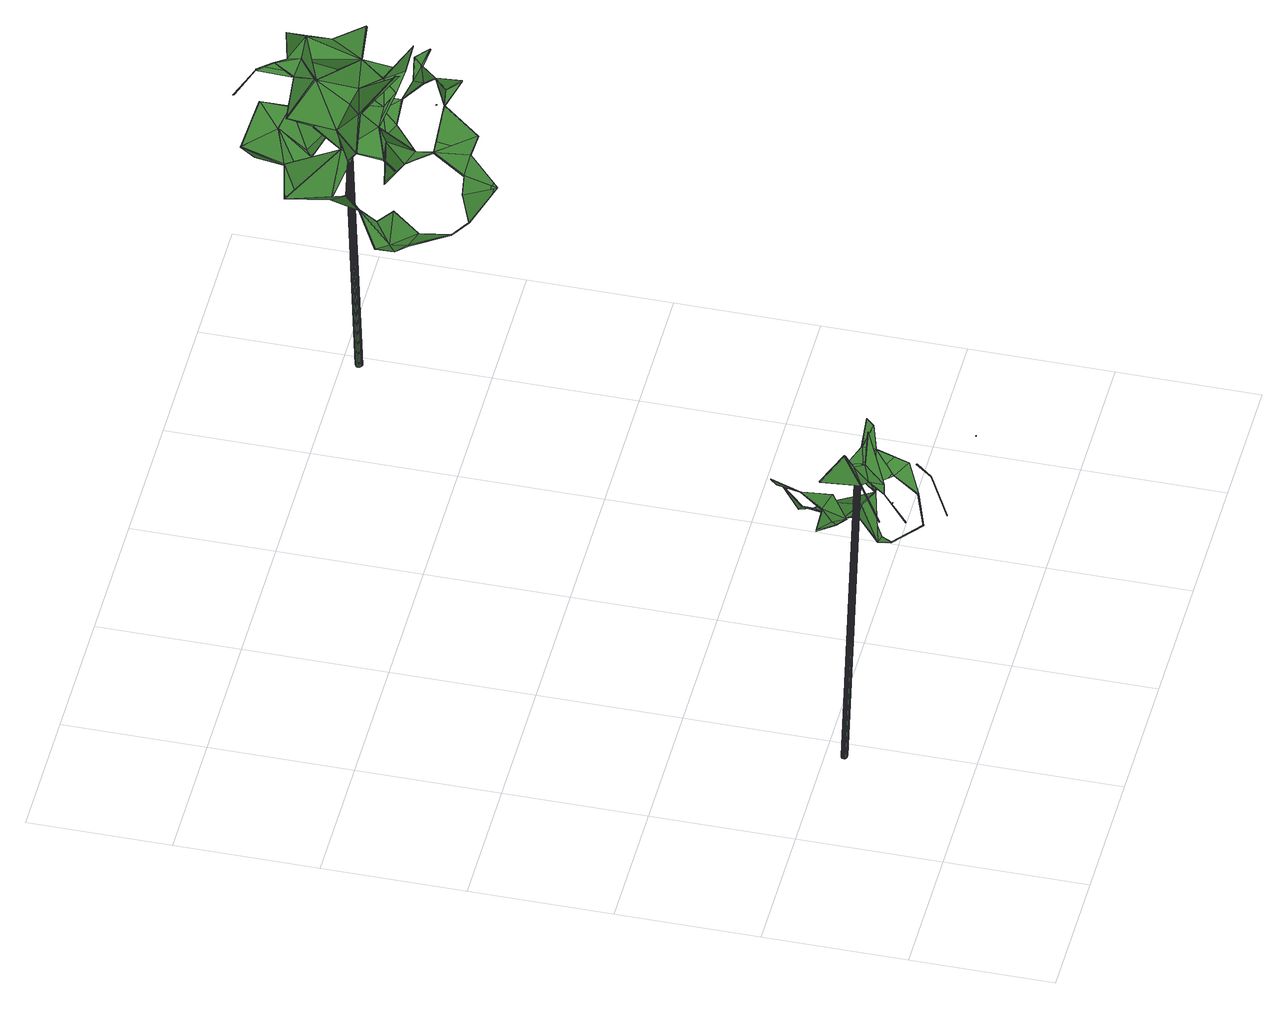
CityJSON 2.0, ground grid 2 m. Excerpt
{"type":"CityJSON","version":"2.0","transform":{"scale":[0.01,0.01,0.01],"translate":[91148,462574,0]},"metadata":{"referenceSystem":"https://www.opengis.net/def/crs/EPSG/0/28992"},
"CityObjects":{
"tree1":{"type":"SolitaryVegetationObject","attributes":{"gtid":85,"crown_width_m":2.6,"crown_median_z":4.97,"trunk_H_m":4.77,"trunk_DBH_m":0.0853,"trunk_radius_m":0.0427,"trunk_base_height_m":0.2,"original_gtid":"87"},"geometry":[{"type":"MultiSurface","lod":"3","boundaries":[[[0,1,2]],[[3,4,5]],[[5,4,6]],[[7,8,9]],[[10,11,12]],[[13,14,0]],[[1,0,14]],[[2,15,16]],[[17,18,19]],[[20,18,21]],[[22,20,23]],[[20,18,23]],[[24,25,18]],[[18,25,23]],[[26,27,28]],[[19,18,20]],[[29,30,31]],[[32,33,34]],[[35,36,37]],[[38,11,10]],[[39,11,38]],[[40,41,42]],[[43,44,45]],[[2,1,15]],[[3,6,4]],[[20,21,19]],[[29,27,30]],[[28,46,47]],[[48,26,49]],[[41,50,42]],[[43,45,51]],[[52,28,47]],[[43,51,25]],[[18,20,22]],[[22,23,51]],[[16,1,14]],[[53,44,35]],[[54,40,39]],[[55,19,21]],[[55,21,15]],[[56,57,58]],[[7,50,41]],[[30,50,7]],[[30,46,28]],[[2,16,12]],[[53,45,44]],[[56,3,5]],[[31,28,27]],[[59,60,61]],[[59,61,62]],[[63,64,65]],[[31,27,29]],[[27,46,30]],[[58,57,66]],[[28,31,30]],[[45,53,51]],[[24,67,13]],[[6,68,57]],[[6,69,68]],[[70,26,48]],[[71,33,32]],[[33,71,34]],[[26,52,72]],[[61,72,52]],[[25,44,43]],[[3,56,6]],[[73,66,68]],[[25,24,74]],[[75,76,77]],[[59,62,78]],[[73,79,56]],[[15,1,55]],[[69,6,56]],[[9,50,7]],[[80,49,72]],[[63,81,82]],[[47,48,62]],[[80,72,60]],[[10,16,14]],[[12,16,10]],[[34,71,32]],[[66,83,84]],[[62,52,47]],[[24,13,37]],[[67,85,86]],[[70,48,47]],[[69,87,64]],[[88,87,69]],[[74,44,25]],[[48,49,80]],[[51,23,25]],[[86,89,13]],[[9,42,50]],[[29,7,50]],[[57,5,6]],[[56,5,57]],[[76,75,90]],[[26,72,49]],[[64,87,65]],[[29,30,7]],[[88,81,91]],[[18,17,21]],[[91,65,87]],[[92,93,94]],[[95,93,92]],[[78,80,59]],[[78,48,80]],[[55,1,96]],[[52,62,61]],[[40,95,13]],[[74,37,36]],[[24,37,74]],[[37,92,85]],[[37,85,35]],[[92,54,85]],[[86,38,10]],[[77,97,75]],[[75,97,98]],[[99,75,98]],[[100,64,101]],[[35,102,53]],[[85,102,35]],[[15,96,16]],[[70,46,27]],[[70,47,46]],[[68,66,57]],[[26,28,52]],[[15,21,96]],[[82,64,63]],[[96,1,16]],[[64,79,73]],[[41,40,94]],[[92,94,40]],[[92,40,54]],[[85,67,102]],[[11,40,103]],[[26,70,27]],[[29,50,30]],[[68,69,64]],[[91,87,88]],[[36,44,74]],[[36,35,44]],[[96,21,17]],[[18,22,67]],[[55,96,17]],[[17,19,55]],[[18,67,24]],[[22,53,102]],[[22,102,67]],[[53,22,51]],[[86,13,67]],[[103,13,10]],[[54,38,85]],[[62,48,78]],[[97,99,98]],[[73,68,64]],[[63,91,81]],[[86,85,38]],[[92,37,95]],[[13,95,37]],[[11,103,10]],[[93,8,94]],[[99,77,75]],[[97,77,99]],[[41,94,8]],[[41,8,7]],[[88,104,81]],[[69,104,88]],[[104,64,82]],[[56,58,73]],[[66,73,58]],[[9,8,93]],[[82,81,104]],[[61,60,72]],[[60,59,80]],[[65,64,100]],[[12,10,2]],[[100,101,65]],[[64,65,101]],[[105,106,107]],[[89,14,13]],[[103,40,13]],[[10,14,89]],[[10,89,86]],[[40,11,39]],[[9,93,108]],[[38,54,39]],[[42,9,108]],[[95,108,93]],[[95,40,108]],[[42,108,40]],[[13,0,10]],[[56,79,69]],[[63,65,91]],[[104,79,64]],[[104,69,79]],[[2,10,0]],[[109,110,111]],[[109,111,112]],[[112,111,113]],[[112,113,114]],[[111,110,115]],[[111,115,113]],[[113,115,116]],[[113,116,114]],[[115,110,117]],[[115,117,116]],[[116,117,118]],[[116,118,114]],[[117,110,119]],[[117,119,118]],[[118,119,120]],[[118,120,114]],[[119,110,121]],[[119,121,120]],[[120,121,122]],[[120,122,114]],[[121,110,123]],[[121,123,122]],[[122,123,124]],[[122,124,114]],[[123,110,125]],[[123,125,124]],[[124,125,126]],[[124,126,114]],[[125,110,127]],[[125,127,126]],[[126,127,128]],[[126,128,114]],[[127,110,129]],[[127,129,128]],[[128,129,130]],[[128,130,114]],[[129,110,131]],[[129,131,130]],[[130,131,132]],[[130,132,114]],[[131,110,133]],[[131,133,132]],[[132,133,134]],[[132,134,114]],[[133,110,135]],[[133,135,134]],[[134,135,136]],[[134,136,114]],[[135,110,137]],[[135,137,136]],[[136,137,138]],[[136,138,114]],[[137,110,139]],[[137,139,138]],[[138,139,140]],[[138,140,114]],[[139,110,141]],[[139,141,140]],[[140,141,142]],[[140,142,114]],[[141,110,143]],[[141,143,142]],[[142,143,144]],[[142,144,114]],[[143,110,145]],[[143,145,144]],[[144,145,146]],[[144,146,114]],[[145,110,147]],[[145,147,146]],[[146,147,148]],[[146,148,114]],[[147,110,149]],[[147,149,148]],[[148,149,150]],[[148,150,114]],[[149,110,151]],[[149,151,150]],[[150,151,152]],[[150,152,114]],[[151,110,153]],[[151,153,152]],[[152,153,154]],[[152,154,114]],[[153,110,155]],[[153,155,154]],[[154,155,156]],[[154,156,114]],[[155,110,157]],[[155,157,156]],[[156,157,158]],[[156,158,114]],[[157,110,109]],[[157,109,158]],[[158,109,112]],[[158,112,114]]]}]},
"tree2":{"type":"SolitaryVegetationObject","attributes":{"gtid":87,"crown_width_m":3.02,"crown_median_z":4.49,"trunk_H_m":4.19,"trunk_DBH_m":0.092,"trunk_radius_m":0.046,"trunk_base_height_m":0.3,"original_gtid":"89"},"geometry":[{"type":"MultiSurface","lod":"3","boundaries":[[[159,160,161]],[[162,160,163]],[[164,163,160]],[[165,166,167]],[[168,169,170]],[[169,171,170]],[[172,173,174]],[[172,174,175]],[[176,170,177]],[[178,177,179]],[[179,180,181]],[[182,183,184]],[[185,186,187]],[[188,189,190]],[[191,192,193]],[[194,192,191]],[[195,196,197]],[[198,199,200]],[[162,201,202]],[[203,204,205]],[[206,207,208]],[[209,190,210]],[[209,210,211]],[[212,208,207]],[[164,160,162]],[[213,214,215]],[[216,214,213]],[[175,217,218]],[[219,220,221]],[[222,223,224]],[[225,226,227]],[[228,227,226]],[[209,188,190]],[[175,221,217]],[[208,212,229]],[[229,212,230]],[[211,186,185]],[[231,232,233]],[[234,235,236]],[[237,211,238]],[[198,239,240]],[[241,209,237]],[[223,242,243]],[[204,244,171]],[[245,246,183]],[[225,247,248]],[[216,249,214]],[[250,232,231]],[[197,251,252]],[[206,253,254]],[[206,183,253]],[[255,224,243]],[[256,257,216]],[[233,258,259]],[[184,260,261]],[[209,211,237]],[[227,247,225]],[[218,262,175]],[[172,175,262]],[[263,264,265]],[[226,225,266]],[[220,219,267]],[[242,264,263]],[[268,240,239]],[[268,239,247]],[[264,267,265]],[[260,184,183]],[[237,231,241]],[[220,267,223]],[[242,223,267]],[[175,269,221]],[[270,165,167]],[[270,167,173]],[[161,160,162]],[[221,220,217]],[[242,267,264]],[[216,257,249]],[[256,271,272]],[[273,274,275]],[[211,210,186]],[[276,277,167]],[[276,270,277]],[[278,279,245]],[[235,280,281]],[[226,187,228]],[[258,232,250]],[[228,282,283]],[[284,166,285]],[[271,213,286]],[[198,200,287]],[[169,286,288]],[[256,216,213]],[[266,225,248]],[[271,256,213]],[[289,175,174]],[[213,215,286]],[[290,291,292]],[[293,294,295]],[[243,296,255]],[[174,297,298]],[[200,275,274]],[[299,266,300]],[[205,187,203]],[[301,302,164]],[[205,288,303]],[[182,253,183]],[[304,277,305]],[[250,231,237]],[[227,268,247]],[[306,307,265]],[[210,190,189]],[[308,300,309]],[[200,199,275]],[[310,168,170]],[[162,311,201]],[[312,201,311]],[[232,313,233]],[[291,207,206]],[[303,284,214]],[[214,284,215]],[[186,196,187]],[[172,304,305]],[[284,285,215]],[[183,246,260]],[[253,230,212]],[[179,181,314]],[[181,180,314]],[[283,308,309]],[[172,305,173]],[[221,269,219]],[[300,239,198]],[[226,266,315]],[[205,303,272]],[[305,277,270]],[[294,163,316]],[[317,313,280]],[[318,319,195]],[[284,320,166]],[[321,322,197]],[[281,280,313]],[[186,323,196]],[[270,215,165]],[[262,289,298]],[[298,304,262]],[[304,172,262]],[[289,174,298]],[[193,194,191]],[[316,309,324]],[[229,194,293]],[[229,230,194]],[[178,325,326]],[[240,268,327]],[[243,224,223]],[[267,219,306]],[[267,306,265]],[[328,223,222]],[[315,266,329]],[[299,329,266]],[[279,159,161]],[[163,294,293]],[[185,187,226]],[[270,320,215]],[[187,282,228]],[[176,282,187]],[[315,185,226]],[[274,273,330]],[[201,331,202]],[[176,177,178]],[[163,197,322]],[[163,322,162]],[[236,332,234]],[[333,175,289]],[[317,280,234]],[[270,173,305]],[[164,196,202]],[[162,196,164]],[[327,268,228]],[[197,252,195]],[[285,165,215]],[[222,307,328]],[[313,232,281]],[[228,268,227]],[[245,334,246]],[[335,304,298]],[[298,336,335]],[[337,336,298]],[[338,261,246]],[[260,246,261]],[[241,162,209]],[[310,187,168]],[[185,315,329]],[[245,229,295]],[[208,229,245]],[[290,339,296]],[[159,340,341]],[[301,340,159]],[[283,309,273]],[[341,312,342]],[[169,288,205]],[[178,343,325]],[[344,198,324]],[[333,289,345]],[[212,346,253]],[[347,259,348]],[[233,259,347]],[[185,238,211]],[[346,287,291]],[[346,291,253]],[[228,275,327]],[[249,257,349]],[[205,204,171]],[[339,350,307]],[[265,307,350]],[[351,274,330]],[[352,319,318]],[[195,238,185]],[[329,195,185]],[[254,291,206]],[[291,254,253]],[[291,287,292]],[[279,302,301]],[[265,350,263]],[[237,238,250]],[[353,354,355]],[[178,356,343]],[[262,345,289]],[[357,269,217]],[[164,325,163]],[[295,356,358]],[[290,207,291]],[[290,346,207]],[[196,162,197]],[[188,209,162]],[[201,312,340]],[[276,320,270]],[[276,166,320]],[[202,323,210]],[[347,321,241]],[[344,324,300]],[[275,240,327]],[[220,223,357]],[[248,247,239]],[[294,324,295]],[[176,359,282]],[[178,359,176]],[[300,198,344]],[[360,177,170]],[[279,301,159]],[[177,360,335]],[[266,239,300]],[[248,239,266]],[[228,283,275]],[[273,275,283]],[[345,218,333]],[[218,345,262]],[[189,361,210]],[[241,197,162]],[[321,197,241]],[[355,362,353]],[[355,354,362]],[[362,354,353]],[[363,364,296]],[[363,296,243]],[[272,349,256]],[[177,180,179]],[[365,302,278]],[[326,244,359]],[[174,173,297]],[[299,318,195]],[[272,303,214]],[[258,194,348]],[[366,367,358]],[[240,275,199]],[[179,314,336]],[[333,269,175]],[[292,339,290]],[[258,317,232]],[[346,290,287]],[[195,329,299]],[[165,285,166]],[[290,296,351]],[[295,358,278]],[[306,328,307]],[[161,321,368]],[[231,233,347]],[[328,357,223]],[[196,323,202]],[[194,230,192]],[[339,364,350]],[[339,292,364]],[[359,204,203]],[[201,340,331]],[[187,310,176]],[[356,295,330]],[[336,337,178]],[[203,196,369]],[[203,187,196]],[[369,359,203]],[[282,359,369]],[[183,206,245]],[[176,310,170]],[[311,162,160]],[[331,301,164]],[[249,349,214]],[[343,356,330]],[[316,324,294]],[[186,210,323]],[[200,296,364]],[[357,219,269]],[[317,281,232]],[[235,234,280]],[[234,332,317]],[[245,295,278]],[[256,349,257]],[[288,320,284]],[[352,369,319]],[[195,319,196]],[[369,196,319]],[[210,361,202]],[[243,370,363]],[[242,370,243]],[[188,202,361]],[[162,202,188]],[[341,340,312]],[[197,163,371]],[[161,368,182]],[[312,159,341]],[[274,351,200]],[[351,198,287]],[[368,321,230]],[[368,230,182]],[[272,214,349]],[[359,244,204]],[[366,358,372]],[[178,326,359]],[[194,193,348]],[[170,171,360]],[[326,337,360]],[[244,360,171]],[[244,326,360]],[[372,358,356]],[[236,235,332]],[[281,332,235]],[[163,343,316]],[[325,316,343]],[[325,343,163]],[[372,373,366]],[[372,367,373]],[[366,373,367]],[[295,229,293]],[[217,220,357]],[[347,348,321]],[[230,321,192]],[[184,261,338]],[[231,347,241]],[[335,360,304]],[[161,162,322]],[[255,222,224]],[[324,309,300]],[[182,338,161]],[[184,338,182]],[[161,322,321]],[[316,273,309]],[[369,283,282]],[[212,207,346]],[[164,202,331]],[[351,296,200]],[[182,230,253]],[[245,206,208]],[[198,351,324]],[[295,324,351]],[[177,374,180]],[[335,180,374]],[[218,269,333]],[[169,205,171]],[[205,168,187]],[[272,168,205]],[[272,271,168]],[[194,258,293]],[[168,271,169]],[[286,169,271]],[[331,340,301]],[[166,276,167]],[[326,302,337]],[[250,238,251]],[[197,250,251]],[[222,255,307]],[[339,307,255]],[[351,330,295]],[[361,189,188]],[[245,279,334]],[[258,250,371]],[[161,334,279]],[[338,334,161]],[[246,334,338]],[[284,303,288]],[[197,371,250]],[[339,255,296]],[[367,372,365]],[[356,365,372]],[[358,367,365]],[[358,365,278]],[[240,199,198]],[[298,277,337]],[[297,167,277]],[[297,277,298]],[[233,317,258]],[[348,192,321]],[[351,287,290]],[[292,287,364]],[[287,200,364]],[[350,363,263]],[[350,364,363]],[[348,193,192]],[[306,357,328]],[[219,357,306]],[[348,259,258]],[[233,313,317]],[[352,283,369]],[[288,286,320]],[[215,320,286]],[[238,195,252]],[[238,252,251]],[[279,278,302]],[[326,325,302]],[[325,164,302]],[[178,302,356]],[[365,356,302]],[[335,374,177]],[[337,302,178]],[[308,283,318]],[[308,318,300]],[[300,318,299]],[[283,352,318]],[[167,297,173]],[[317,332,281]],[[360,277,304]],[[337,277,360]],[[335,314,180]],[[336,314,335]],[[217,269,218]],[[263,370,242]],[[363,370,263]],[[343,330,273]],[[316,343,273]],[[178,179,336]],[[159,312,311]],[[159,311,160]],[[163,293,371]],[[293,258,371]],[[375,376,377]],[[375,377,378]],[[378,377,379]],[[378,379,380]],[[377,376,381]],[[377,381,379]],[[379,381,382]],[[379,382,380]],[[381,376,383]],[[381,383,382]],[[382,383,384]],[[382,384,380]],[[383,376,385]],[[383,385,384]],[[384,385,386]],[[384,386,380]],[[385,376,387]],[[385,387,386]],[[386,387,388]],[[386,388,380]],[[387,376,389]],[[387,389,388]],[[388,389,390]],[[388,390,380]],[[389,376,391]],[[389,391,390]],[[390,391,392]],[[390,392,380]],[[391,376,393]],[[391,393,392]],[[392,393,394]],[[392,394,380]],[[393,376,395]],[[393,395,394]],[[394,395,396]],[[394,396,380]],[[395,376,397]],[[395,397,396]],[[396,397,398]],[[396,398,380]],[[397,376,399]],[[397,399,398]],[[398,399,400]],[[398,400,380]],[[399,376,401]],[[399,401,400]],[[400,401,402]],[[400,402,380]],[[401,376,403]],[[401,403,402]],[[402,403,404]],[[402,404,380]],[[403,376,405]],[[403,405,404]],[[404,405,406]],[[404,406,380]],[[405,376,407]],[[405,407,406]],[[406,407,408]],[[406,408,380]],[[407,376,409]],[[407,409,408]],[[408,409,410]],[[408,410,380]],[[409,376,411]],[[409,411,410]],[[410,411,412]],[[410,412,380]],[[411,376,413]],[[411,413,412]],[[412,413,414]],[[412,414,380]],[[413,376,415]],[[413,415,414]],[[414,415,416]],[[414,416,380]],[[415,376,417]],[[415,417,416]],[[416,417,418]],[[416,418,380]],[[417,376,419]],[[417,419,418]],[[418,419,420]],[[418,420,380]],[[419,376,421]],[[419,421,420]],[[420,421,422]],[[420,422,380]],[[421,376,423]],[[421,423,422]],[[422,423,424]],[[422,424,380]],[[423,376,375]],[[423,375,424]],[[424,375,378]],[[424,378,380]]]}]}
},
"vertices":[
[205,131,393],[206,118,386],[205,118,385],[191,147,587],[191,146,588],[191,146,587],[141,139,575],[163,257,497],[159,233,463],[157,233,463],[178,130,408],[185,159,442],[177,130,408],[223,148,411],[205,131,394],[252,85,381],[205,118,387],[290,102,400],[299,136,418],[291,102,400],[320,121,426],[291,101,400],[313,164,448],[313,164,447],[273,154,426],[308,169,448],[86,184,535],[111,219,537],[111,219,536],[132,265,532],[132,257,523],[131,265,532],[232,9,574],[231,9,573],[232,9,573],[259,192,462],[259,192,461],[239,148,439],[186,154,461],[185,155,461],[175,177,442],[157,228,470],[156,228,469],[339,183,475],[287,178,471],[339,183,476],[112,219,536],[114,177,536],[80,150,530],[61,165,538],[162,257,497],[338,173,466],[86,184,533],[287,177,472],[186,155,462],[252,86,381],[141,139,574],[126,109,558],[126,109,557],[55,158,538],[37,181,539],[61,165,536],[80,150,528],[62,182,604],[63,126,609],[62,126,609],[120,108,547],[273,153,426],[103,125,580],[113,148,594],[115,177,537],[232,10,573],[38,181,540],[103,126,580],[281,176,448],[197,62,520],[178,36,474],[198,62,520],[80,149,529],[112,148,594],[55,158,539],[63,183,604],[63,182,604],[102,74,520],[101,74,520],[239,148,440],[239,147,439],[81,152,640],[81,153,641],[223,147,411],[178,36,473],[80,153,640],[201,202,444],[181,219,446],[181,219,447],[201,202,442],[252,86,382],[243,93,496],[244,93,496],[244,92,496],[37,95,572],[38,95,572],[281,175,448],[187,159,442],[81,153,639],[158,105,499],[157,105,499],[158,105,500],[180,219,447],[179,175,20],[175,175,20],[179,176,20],[189,159,497],[189,160,497],[185,160,497],[179,177,20],[189,161,497],[178,178,20],[188,162,497],[177,179,20],[187,163,497],[176,179,20],[186,164,497],[175,179,20],[185,164,497],[174,179,20],[184,164,497],[173,179,20],[183,163,497],[172,178,20],[182,163,497],[171,177,20],[181,162,497],[171,176,20],[181,161,497],[171,175,20],[181,160,497],[171,174,20],[181,159,497],[171,173,20],[181,158,497],[172,172,20],[182,157,497],[173,171,20],[183,156,497],[174,171,20],[184,155,497],[175,171,20],[185,155,497],[176,171,20],[186,155,497],[177,171,20],[187,156,497],[178,172,20],[188,156,497],[179,173,20],[189,157,497],[179,174,20],[189,158,497],
[802,948,520],[803,949,520],[752,970,542],[826,983,527],[735,1000,517],[778,942,493],[866,856,478],[845,873,478],[829,871,464],[866,938,429],[866,937,430],[835,938,411],[835,938,412],[784,825,424],[808,820,439],[784,825,426],[748,780,408],[821,976,425],[809,946,412],[794,943,417],[773,940,362],[774,940,361],[773,940,360],[684,954,558],[684,952,558],[724,914,600],[785,1070,462],[836,1050,498],[853,987,441],[895,993,524],[895,993,523],[874,1011,519],[655,1046,557],[656,1045,557],[656,1046,558],[656,1046,557],[783,1070,462],[834,1018,495],[785,1055,548],[665,1051,405],[683,1039,398],[675,990,407],[834,926,512],[827,983,526],[852,987,442],[844,959,427],[865,938,431],[654,950,518],[656,962,500],[678,982,528],[853,1030,530],[864,1014,509],[846,1068,511],[678,983,528],[922,923,442],[922,924,444],[883,896,461],[949,918,450],[691,805,390],[737,825,394],[672,825,382],[672,825,380],[691,805,392],[715,914,368],[686,873,360],[714,914,367],[725,1125,430],[772,1103,413],[744,1105,399],[774,1046,397],[734,1000,517],[678,983,529],[781,1074,548],[759,1087,558],[759,1086,558],[716,1131,529],[716,1132,530],[716,1133,529],[844,1090,537],[844,1068,511],[713,1062,421],[684,1040,398],[814,1056,563],[657,906,358],[694,932,363],[809,946,414],[728,976,534],[732,911,592],[738,1108,404],[724,1124,430],[949,919,451],[781,1074,547],[802,1057,550],[836,1050,500],[652,950,518],[653,949,518],[694,932,364],[932,937,447],[950,919,450],[754,1059,542],[755,1059,543],[724,913,599],[733,910,592],[757,828,410],[632,919,371],[633,893,371],[632,893,372],[725,1124,431],[659,881,361],[738,1053,401],[691,806,391],[830,871,463],[896,930,436],[896,930,438],[740,1012,393],[713,1007,375],[712,1008,374],[830,872,464],[778,874,426],[760,945,472],[777,942,493],[729,1105,567],[730,1105,567],[802,1008,436],[761,1036,398],[883,897,462],[866,856,480],[885,912,446],[643,962,448],[884,913,447],[757,828,412],[645,962,448],[655,961,500],[644,961,448],[722,1025,490],[722,1025,488],[715,985,462],[665,949,407],[808,821,439],[777,874,426],[756,1081,444],[713,1062,423],[803,931,498],[760,944,471],[885,913,448],[778,874,424],[808,821,438],[659,881,363],[657,906,360],[738,1053,402],[738,1012,394],[844,959,426],[804,949,520],[816,911,573],[730,1105,568],[773,939,361],[771,1110,474],[742,970,447],[730,1105,566],[757,1080,444],[784,1070,462],[882,896,461],[744,1026,553],[744,1027,552],[835,1017,495],[716,986,462],[760,945,471],[795,942,418],[713,1026,385],[686,873,362],[771,1109,474],[741,969,447],[803,933,498],[717,1132,529],[737,825,396],[752,970,540],[767,911,407],[766,911,407],[780,899,420],[733,912,592],[664,948,407],[833,925,512],[815,911,573],[816,911,574],[742,969,447],[684,1039,399],[737,826,395],[654,962,500],[785,1056,549],[744,1028,554],[932,936,448],[632,919,372],[676,990,407],[774,1046,398],[762,866,525],[763,867,525],[762,867,525],[733,932,439],[673,825,381],[733,932,441],[821,976,427],[781,899,418],[894,992,523],[762,867,524],[632,920,371],[663,949,407],[733,931,440],[701,910,453],[701,908,453],[728,977,534],[802,1008,438],[657,907,359],[755,1058,542],[701,909,452],[700,909,453],[795,943,416],[779,975,30],[775,975,30],[779,976,30],[766,987,449],[765,988,449],[761,987,449],[779,977,30],[765,989,449],[778,978,30],[764,990,449],[777,979,30],[763,991,449],[776,979,30],[762,991,449],[775,980,30],[761,991,449],[774,979,30],[760,991,449],[773,979,30],[759,991,449],[772,978,30],[758,990,449],[771,977,30],[757,989,449],[771,976,30],[757,988,449],[770,975,30],[756,987,449],[771,974,30],[757,986,449],[771,973,30],[757,985,449],[772,972,30],[758,984,449],[773,971,30],[759,983,449],[774,971,30],[760,982,449],[775,970,30],[761,982,449],[776,971,30],[762,982,449],[777,971,30],[763,983,449],[778,972,30],[764,983,449],[779,973,30],[765,984,449],[779,974,30],[765,985,449]
]}
